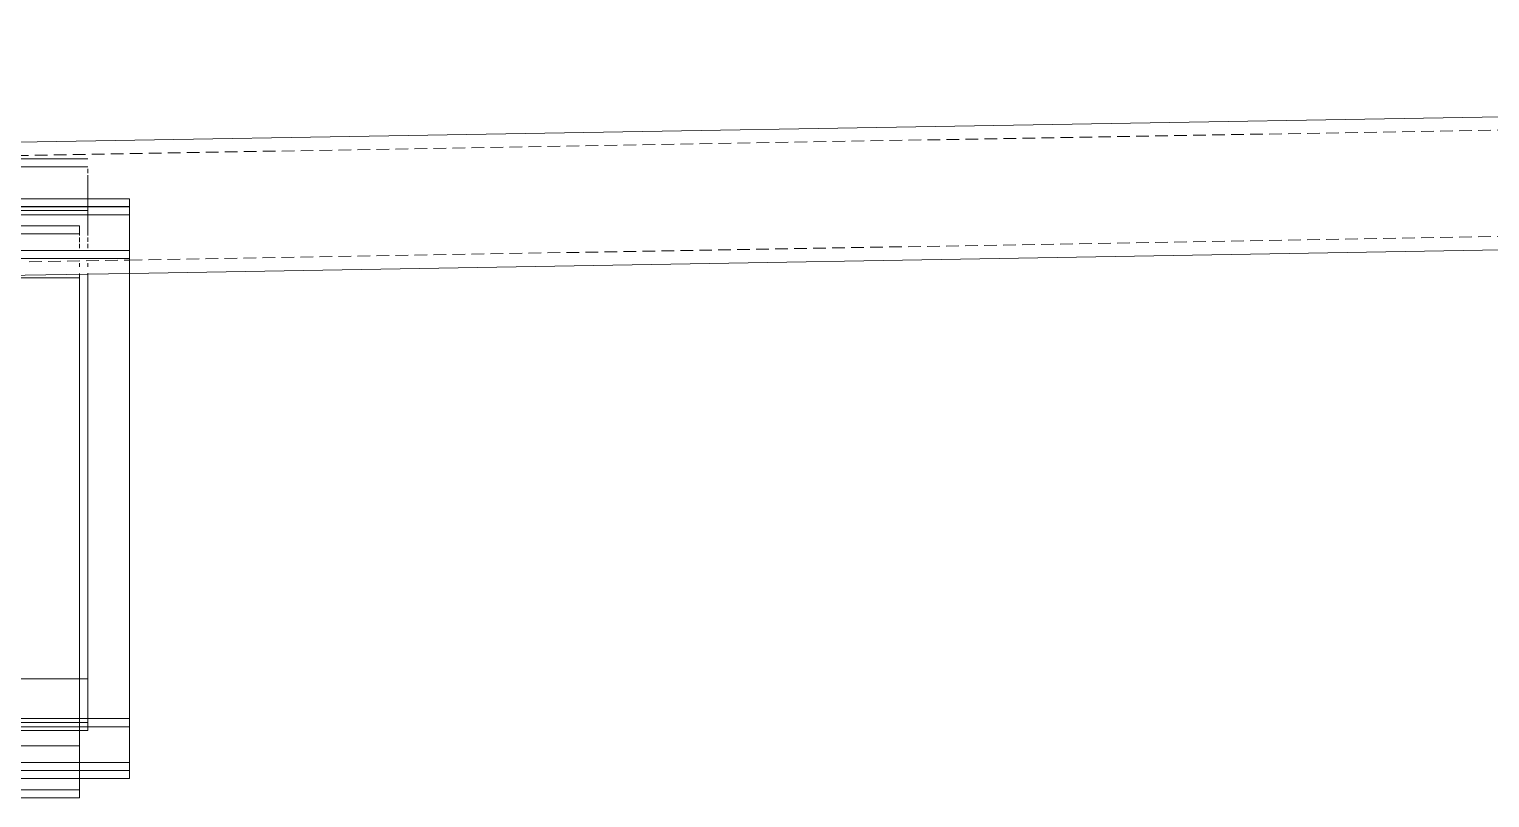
# Model space of a CAD drawing. Header units: centimetres. Extents: x -1906 to 5208, y -261 to 2955.
# Drawn here: x 1228.7 to 1283.6, y 1214.9 to 1243.8 of the extents above; entities that cross this region are included whole.
import ezdxf

# ---------------------------------------------------------------- set-up
doc = ezdxf.new("R2010")
doc.units = ezdxf.units.CM
doc.linetypes.add('Hidden', pattern=[0.714375, 0.47625, -0.238125])
doc.layers.add('S-BEAM', color=7, linetype='Continuous', lineweight=18)

# ---------------------------------------------------------------- blocks, each defined once
blk = doc.blocks.new('Costanera Perfil Z - Parametrizado - h_22cm-1726930-Planta Bodega almacenamiento insumos')
at = {"layer": 'S-BEAM', "color": 254, "lineweight": 9, "true_color": 0xcccccc}
for p, q in [((-10.746, -1980.973), (-10.746, -2040.251)), ((-10.746, -1980.973), (-10.746, -2040.251)), ((-10.446, -1980.973), (-10.446, -2040.251)), ((-10.446, -1980.973), (-10.446, -2040.251)), ((-8.796, -1980.973), (-8.796, -2040.251)), ((-8.796, -1980.973), (-8.796, -2040.251)), ((8.796, -1980.973), (8.796, -2040.251)), ((8.796, -1980.973), (8.796, -2040.251)), ((10.446, -1980.973), (10.446, -2040.251)), ((10.446, -1980.973), (10.446, -2040.251)), ((10.746, -2040.251), (10.746, -1980.973)), ((10.746, -1980.973), (10.746, -2040.251)), ((8.796, -2040.251), (-10.746, -2040.251)), ((-10.746, -2040.251), (-10.459, -2040.251)), ((-10.446, -2040.251), (-8.796, -2040.251)), ((-8.796, -2040.251), (-10.446, -2040.251)), ((-10.446, -2040.251), (8.796, -2040.251)), ((10.746, -2040.251), (8.796, -2040.251)), ((8.796, -2040.251), (10.446, -2040.251)), ((10.446, -2040.251), (8.796, -2040.251)), ((8.796, -2040.251), (10.446, -2040.251)), ((10.446, -2040.251), (10.746, -2040.251))]:
    blk.add_line(p, q, dxfattribs=at)
blk = doc.blocks.new('Costanera Perfil Z - Parametrizado - h_22cm-V79-Planta Bodega almacenamiento insumos')
at = {"layer": 'S-BEAM', "color": 254, "lineweight": 9, "true_color": 0xcccccc}
for p, q in [((-10.746, -1988.718), (-10.746, -2040.251)), ((-10.746, -1988.718), (-10.746, -2040.251)), ((-10.446, -2035.532), (-10.446, -2040.251)), ((-10.446, -2035.532), (-10.446, -2040.251)), ((-8.796, -2035.532), (-8.796, -2040.251)), ((-8.796, -2035.532), (-8.796, -2040.251)), ((8.796, -2035.532), (8.796, -2040.251)), ((8.796, -2035.532), (8.796, -2040.251)), ((10.446, -2035.532), (10.446, -2040.251)), ((10.446, -2035.532), (10.446, -2040.251)), ((10.746, -2040.251), (10.746, -2035.532)), ((10.746, -2035.532), (10.746, -2040.251)), ((-10.445, -2040.251), (-10.746, -2040.251)), ((-10.746, -2040.251), (-10.446, -2040.251)), ((-10.157, -2040.251), (-10.445, -2040.251)), ((-10.445, -2040.251), (-10.157, -2040.251)), ((-10.157, -2040.251), (-10.445, -2040.251)), ((-10.445, -2040.251), (-10.157, -2040.251)), ((-8.495, -2040.251), (-10.145, -2040.251)), ((-10.145, -2040.251), (-8.796, -2040.251)), ((-8.796, -2040.251), (-10.145, -2040.251)), ((-10.145, -2040.251), (-8.495, -2040.251)), ((8.796, -2040.251), (-8.495, -2040.251)), ((-8.495, -2040.251), (8.796, -2040.251)), ((9.097, -2040.251), (8.796, -2040.251)), ((8.796, -2040.251), (9.097, -2040.251)), ((9.097, -2040.251), (8.796, -2040.251)), ((8.796, -2040.251), (9.097, -2040.251)), ((10.746, -2040.251), (9.097, -2040.251)), ((9.097, -2040.251), (10.446, -2040.251)), ((10.446, -2040.251), (9.097, -2040.251)), ((9.097, -2040.251), (10.446, -2040.251)), ((10.446, -2040.251), (10.746, -2040.251))]:
    blk.add_line(p, q, dxfattribs=at)
blk = doc.blocks.new('Costanera Perfil Z - Parametrizado - h_22cm-1726761-Planta Bodega almacenamiento insumos')
at = {"layer": 'S-BEAM', "color": 254, "lineweight": 9, "true_color": 0xcccccc}
for p, q in [((-10.746, -1989.662), (-10.746, -2039.307)), ((-10.746, -1989.662), (-10.746, -2039.307)), ((-10.446, -1989.662), (-10.446, -2039.307)), ((-10.446, -1989.662), (-10.446, -2039.307)), ((-8.796, -2036.476), (-8.796, -2037.42)), ((-8.796, -2036.476), (-8.796, -2037.42)), ((8.796, -2036.476), (8.796, -2037.42)), ((8.796, -2036.476), (8.796, -2037.42)), ((10.446, -2036.476), (10.446, -2037.42)), ((10.446, -2036.476), (10.446, -2037.42)), ((10.746, -2037.42), (10.746, -2036.476)), ((10.746, -2036.476), (10.746, -2037.42)), ((-8.796, -2037.42), (-8.796, -2039.307)), ((-8.796, -2037.42), (-8.796, -2039.307)), ((8.796, -2037.42), (8.796, -2039.307)), ((8.796, -2037.42), (8.796, -2039.307)), ((10.446, -2037.42), (10.446, -2039.307)), ((10.446, -2037.42), (10.446, -2039.307)), ((10.746, -2039.307), (10.746, -2037.42)), ((10.746, -2037.42), (10.746, -2039.307)), ((-10.024, -2039.307), (-10.746, -2039.307)), ((-10.746, -2039.307), (-10.446, -2039.307)), ((-10.446, -2039.307), (-10.024, -2039.307)), ((-10.024, -2039.307), (-10.446, -2039.307)), ((-10.446, -2039.307), (-10.024, -2039.307)), ((-9.724, -2039.307), (-10.024, -2039.307)), ((-10.024, -2039.307), (-9.724, -2039.307)), ((-9.724, -2039.307), (-10.024, -2039.307)), ((-10.024, -2039.307), (-9.724, -2039.307)), ((-9.436, -2039.307), (-9.723, -2039.307)), ((-9.723, -2039.307), (-9.436, -2039.307)), ((-9.436, -2039.307), (-9.723, -2039.307)), ((-9.723, -2039.307), (-9.436, -2039.307)), ((-8.074, -2039.307), (-9.423, -2039.307)), ((-9.423, -2039.307), (-8.796, -2039.307)), ((-8.796, -2039.307), (-9.423, -2039.307)), ((-9.423, -2039.307), (-8.074, -2039.307)), ((-7.773, -2039.307), (-8.074, -2039.307)), ((-8.074, -2039.307), (-7.773, -2039.307)), ((8.796, -2039.307), (-7.773, -2039.307)), ((-7.773, -2039.307), (8.796, -2039.307)), ((8.962, -2039.307), (8.796, -2039.307)), ((8.796, -2039.307), (8.962, -2039.307)), ((8.962, -2039.307), (8.796, -2039.307)), ((8.796, -2039.307), (8.962, -2039.307)), ((9.345, -2039.307), (9.208, -2039.307)), ((9.208, -2039.307), (9.345, -2039.307)), ((9.345, -2039.307), (9.208, -2039.307)), ((9.208, -2039.307), (9.345, -2039.307)), ((10.066, -2039.307), (9.906, -2039.307)), ((9.906, -2039.307), (10.066, -2039.307)), ((10.066, -2039.307), (9.906, -2039.307)), ((9.906, -2039.307), (10.066, -2039.307)), ((10.308, -2039.307), (10.135, -2039.307)), ((10.135, -2039.307), (10.308, -2039.307)), ((10.308, -2039.307), (10.135, -2039.307)), ((10.135, -2039.307), (10.308, -2039.307)), ((10.746, -2039.307), (10.382, -2039.307)), ((10.446, -2039.307), (10.746, -2039.307))]:
    blk.add_line(p, q, dxfattribs=at)
blk = doc.blocks.new('Costanera Perfil Z - Parametrizado - h_22cm-1726649-Planta Bodega almacenamiento insumos')
at = {"layer": 'S-BEAM', "color": 254, "lineweight": 9, "true_color": 0xcccccc}
for p, q in [((10.446, -2012.417), (10.446, -2039.464)), ((10.446, -2012.417), (10.446, -2039.464)), ((10.746, -2039.464), (10.746, -2029.858)), ((10.746, -2029.858), (10.746, -2039.464)), ((-10.746, -2036.319), (-10.746, -2037.263)), ((-10.746, -2036.319), (-10.746, -2037.263)), ((-10.446, -2036.319), (-10.446, -2037.263)), ((-10.446, -2036.319), (-10.446, -2037.263)), ((-8.796, -2036.319), (-8.796, -2037.263)), ((-8.796, -2036.319), (-8.796, -2037.263)), ((8.796, -2036.319), (8.796, -2039.464)), ((8.796, -2036.319), (8.796, -2039.464)), ((-10.746, -2037.263), (-10.746, -2039.15)), ((-10.746, -2037.263), (-10.746, -2039.15)), ((-10.446, -2037.263), (-10.446, -2039.15)), ((-10.446, -2037.263), (-10.446, -2039.15)), ((-8.796, -2037.263), (-8.796, -2039.15)), ((-8.796, -2037.263), (-8.796, -2039.15)), ((-10.746, -2039.15), (-10.746, -2039.464)), ((-10.746, -2039.15), (-10.746, -2039.464)), ((-10.599, -2039.464), (-10.746, -2039.464)), ((-10.746, -2039.464), (-10.599, -2039.464)), ((-10.297, -2039.464), (-10.599, -2039.464)), ((-10.599, -2039.464), (-10.446, -2039.464)), ((-10.446, -2039.15), (-10.446, -2039.464)), ((-10.446, -2039.15), (-10.446, -2039.464)), ((-10.446, -2039.464), (-10.297, -2039.464)), ((-10.297, -2039.464), (-10.446, -2039.464)), ((-10.446, -2039.464), (-10.297, -2039.464)), ((6.443, -2039.464), (-10.297, -2039.464)), ((-10.297, -2039.464), (-8.796, -2039.464)), ((-8.796, -2039.464), (-10.297, -2039.464)), ((-10.297, -2039.464), (6.443, -2039.464)), ((-8.796, -2039.15), (-8.796, -2039.464)), ((-8.796, -2039.15), (-8.796, -2039.464)), ((6.826, -2039.464), (6.689, -2039.464)), ((6.689, -2039.464), (6.826, -2039.464)), ((7.547, -2039.464), (7.387, -2039.464)), ((7.387, -2039.464), (7.547, -2039.464)), ((7.789, -2039.464), (7.617, -2039.464)), ((7.617, -2039.464), (7.789, -2039.464)), ((8.643, -2039.464), (7.863, -2039.464)), ((7.863, -2039.464), (8.643, -2039.464)), ((8.796, -2039.464), (8.643, -2039.464)), ((8.643, -2039.464), (8.796, -2039.464)), ((8.943, -2039.464), (8.796, -2039.464)), ((8.796, -2039.464), (8.943, -2039.464)), ((8.943, -2039.464), (8.796, -2039.464)), ((8.796, -2039.464), (8.943, -2039.464)), ((9.245, -2039.464), (8.945, -2039.464)), ((8.945, -2039.464), (9.245, -2039.464)), ((9.245, -2039.464), (8.945, -2039.464)), ((8.945, -2039.464), (9.245, -2039.464)), ((10.131, -2039.464), (9.245, -2039.464)), ((9.245, -2039.464), (10.131, -2039.464)), ((10.131, -2039.464), (9.245, -2039.464)), ((9.245, -2039.464), (10.131, -2039.464)), ((10.365, -2039.464), (10.205, -2039.464)), ((10.205, -2039.464), (10.365, -2039.464)), ((10.365, -2039.464), (10.205, -2039.464)), ((10.205, -2039.464), (10.365, -2039.464))]:
    blk.add_line(p, q, dxfattribs=at)
blk = doc.blocks.new('PQ_RVR_EST-01_ZZ_ZZ_MO_T_A_rvt-2-Planta Bodega almacenamiento insumos')
at = {"layer": 'S-BEAM', "color": 254, "lineweight": 9, "true_color": 0xcccccc, "rotation": 89.99999999999964}
for name, p in [('Costanera Perfil Z - Parametrizado - h_22cm-1726649-Planta Bodega almacenamiento insumos', (-6899.351, 1228.157)), ('Costanera Perfil Z - Parametrizado - h_22cm-1726930-Planta Bodega almacenamiento insumos', (-6898.564, 1226.656)), ('Costanera Perfil Z - Parametrizado - h_22cm-V79-Planta Bodega almacenamiento insumos', (-6898.564, 1226.354)), ('Costanera Perfil Z - Parametrizado - h_22cm-1726761-Planta Bodega almacenamiento insumos', (-6899.508, 1225.633))]:
    blk.add_blockref(name, p, dxfattribs=at)
blk = doc.blocks.new('HSS Rectangular - 50 x 120-1656294-Planta Bodega almacenamiento insumos')
at = {"layer": 'S-BEAM', "color": 254, "lineweight": 9, "true_color": 0xcccccc}
for p, q in [((68.305, 2.5), (-174.522, 2.5)), ((73.024, 2.5), (68.305, 2.5)), ((-174.522, -2.5), (127.505, -2.5))]:
    blk.add_line(p, q, dxfattribs=at)
at = {"layer": 'S-BEAM', "color": 254, "linetype": 'Hidden', "lineweight": 9, "true_color": 0xcccccc}
for p, q in [((68.296, 2), (-174.522, 2)), ((72.071, 2), (68.296, 2)), ((127.514, -2), (-174.522, -2))]:
    blk.add_line(p, q, dxfattribs=at)
blk = doc.blocks.new('PQ_RVR_ARQ-01_ZZ_ZZ_MO_T_A_rvt-2-Planta Bodega almacenamiento insumos')
at = {"layer": 'S-BEAM', "color": 253, "lineweight": 9, "true_color": 0xaaaaaa, "rotation": 180.9854651177323}
blk.add_blockref('HSS Rectangular - 50 x 120-1656294-Planta Bodega almacenamiento insumos', (-4790.062, 1238.269), dxfattribs=at)

msp = doc.modelspace()

# ---------------------------------------------------------------- block references
at = {"lineweight": 5}
for name in ['PQ_RVR_ARQ-01_ZZ_ZZ_MO_T_A_rvt-2-Planta Bodega almacenamiento insumos', 'PQ_RVR_EST-01_ZZ_ZZ_MO_T_A_rvt-2-Planta Bodega almacenamiento insumos']:
    msp.add_blockref(name, (6090.754, 0), dxfattribs=at)

doc.saveas('drawing.dxf')
